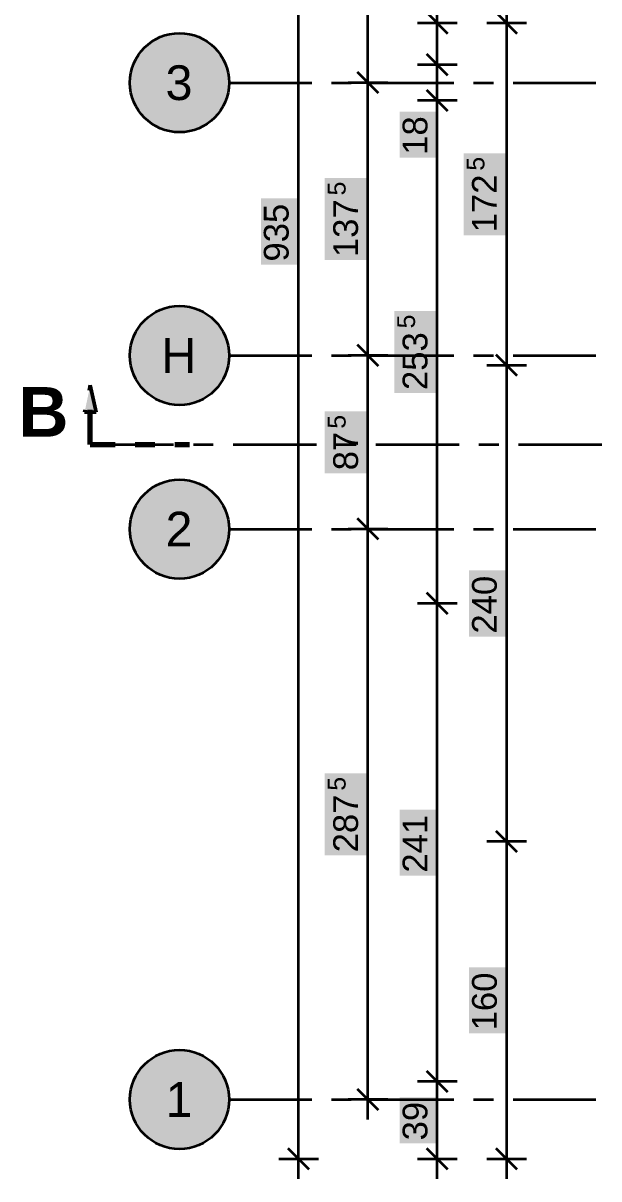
# Model space of a CAD drawing. Header units: metres. Extents: x -5.4 to 63.6, y -5.9 to 13.
# Drawn here: x -5.36 to -2.46, y -0.4 to 5.43 of the extents above; entities that cross this region are included whole.
import ezdxf

# ---------------------------------------------------------------- set-up
doc = ezdxf.new("R2010")
doc.units = ezdxf.units.M
doc.linetypes.add('PUNKTOWA', pattern=[10.5, 8.4, -1.05, 0, -1.05])
doc.linetypes.add('PUNKTOWA_KROTKA', pattern=[6.3, 4.2, -1.05, 0, -1.05])
for name, color, linetype, lineweight in [('A-MASKA', 7, 'Continuous', 18), ('A-OSIE', 1, 'PUNKTOWA', 25), ('A-PRZEKROJE', 1, 'PUNKTOWA_KROTKA', 50), ('A-WYMIARY', 1, 'Continuous', 25)]:
    doc.layers.add(name, color=color, linetype=linetype, lineweight=lineweight)
doc.styles.add('PL_ARIAL', font='arial.ttf')
doc.styles.add('PL_ARIAL_B', font='arialbd.ttf')

msp = doc.modelspace()

# ---------------------------------------------------------------- hatches: boundary and pattern name
at = {"layer": 'A-MASKA', "true_color": 0xffffff}
for points in [[(-3.2775, 4.7464), (-3.2775, 4.9785), (-3.46, 4.9785), (-3.46, 4.7464)], [(-2.9275, 4.3558), (-2.9275, 4.7692), (-3.1375, 4.7692), (-3.1375, 4.3558)], [(-3.6275, 4.2308), (-3.6275, 4.6442), (-3.8375, 4.6442), (-3.8375, 4.2308)], [(-3.9775, 4.2084), (-3.9775, 4.5416), (-4.16, 4.5416), (-4.16, 4.2084)], [(-3.2775, 3.5608), (-3.2775, 3.9742), (-3.4875, 3.9742), (-3.4875, 3.5608)], [(-3.6275, 3.1563), (-3.6275, 3.4687), (-3.8375, 3.4687), (-3.8375, 3.1563)], [(-2.9275, 2.3334), (-2.9275, 2.6666), (-3.11, 2.6666), (-3.11, 2.3334)], [(-3.6275, 1.2308), (-3.6275, 1.6442), (-3.8375, 1.6442), (-3.8375, 1.2308)], [(-3.2775, 1.1284), (-3.2775, 1.4616), (-3.46, 1.4616), (-3.46, 1.1284)], [(-2.9275, 0.3334), (-2.9275, 0.6666), (-3.11, 0.6666), (-3.11, 0.3334)], [(-3.2775, -0.221), (-3.2775, 0.011), (-3.46, 0.011), (-3.46, -0.221)]]:
    msp.add_hatch(color=7, dxfattribs=at).paths.add_polyline_path(points)
at = {"layer": 'A-OSIE', "true_color": 0xffffff}
for points in [[(-4.32, 5.125), (-4.3221, 5.1576), (-4.3285, 5.1897), (-4.339, 5.2207), (-4.3535, 5.25), (-4.3717, 5.2772), (-4.3932, 5.3018), (-4.4178, 5.3233), (-4.445, 5.3415), (-4.4743, 5.356), (-4.5053, 5.3665), (-4.5374, 5.3729), (-4.57, 5.375), (-4.6026, 5.3729), (-4.6347, 5.3665), (-4.6657, 5.356), (-4.695, 5.3415), (-4.7222, 5.3233), (-4.7468, 5.3018), (-4.7683, 5.2772), (-4.7865, 5.25), (-4.801, 5.2207), (-4.8115, 5.1897), (-4.8179, 5.1576), (-4.82, 5.125), (-4.8179, 5.0924), (-4.8115, 5.0603), (-4.801, 5.0293), (-4.7865, 5), (-4.7683, 4.9728), (-4.7468, 4.9482), (-4.7222, 4.9267), (-4.695, 4.9085), (-4.6657, 4.894), (-4.6347, 4.8835), (-4.6026, 4.8771), (-4.57, 4.875), (-4.5374, 4.8771), (-4.5053, 4.8835), (-4.4743, 4.894), (-4.445, 4.9085), (-4.4178, 4.9267), (-4.3932, 4.9482), (-4.3717, 4.9728), (-4.3535, 5), (-4.339, 5.0293), (-4.3285, 5.0603), (-4.3221, 5.0924)], [(-4.32, 3.75), (-4.3221, 3.7826), (-4.3285, 3.8147), (-4.339, 3.8457), (-4.3535, 3.875), (-4.3717, 3.9022), (-4.3932, 3.9268), (-4.4178, 3.9483), (-4.445, 3.9665), (-4.4743, 3.981), (-4.5053, 3.9915), (-4.5374, 3.9979), (-4.57, 4), (-4.6026, 3.9979), (-4.6347, 3.9915), (-4.6657, 3.981), (-4.695, 3.9665), (-4.7222, 3.9483), (-4.7468, 3.9268), (-4.7683, 3.9022), (-4.7865, 3.875), (-4.801, 3.8457), (-4.8115, 3.8147), (-4.8179, 3.7826), (-4.82, 3.75), (-4.8179, 3.7174), (-4.8115, 3.6853), (-4.801, 3.6543), (-4.7865, 3.625), (-4.7683, 3.5978), (-4.7468, 3.5732), (-4.7222, 3.5517), (-4.695, 3.5335), (-4.6657, 3.519), (-4.6347, 3.5085), (-4.6026, 3.5021), (-4.57, 3.5), (-4.5374, 3.5021), (-4.5053, 3.5085), (-4.4743, 3.519), (-4.445, 3.5335), (-4.4178, 3.5517), (-4.3932, 3.5732), (-4.3717, 3.5978), (-4.3535, 3.625), (-4.339, 3.6543), (-4.3285, 3.6853), (-4.3221, 3.7174)], [(-4.32, 2.875), (-4.3221, 2.9076), (-4.3285, 2.9397), (-4.339, 2.9707), (-4.3535, 3), (-4.3717, 3.0272), (-4.3932, 3.0518), (-4.4178, 3.0733), (-4.445, 3.0915), (-4.4743, 3.106), (-4.5053, 3.1165), (-4.5374, 3.1229), (-4.57, 3.125), (-4.6026, 3.1229), (-4.6347, 3.1165), (-4.6657, 3.106), (-4.695, 3.0915), (-4.7222, 3.0733), (-4.7468, 3.0518), (-4.7683, 3.0272), (-4.7865, 3), (-4.801, 2.9707), (-4.8115, 2.9397), (-4.8179, 2.9076), (-4.82, 2.875), (-4.8179, 2.8424), (-4.8115, 2.8103), (-4.801, 2.7793), (-4.7865, 2.75), (-4.7683, 2.7228), (-4.7468, 2.6982), (-4.7222, 2.6767), (-4.695, 2.6585), (-4.6657, 2.644), (-4.6347, 2.6335), (-4.6026, 2.6271), (-4.57, 2.625), (-4.5374, 2.6271), (-4.5053, 2.6335), (-4.4743, 2.644), (-4.445, 2.6585), (-4.4178, 2.6767), (-4.3932, 2.6982), (-4.3717, 2.7228), (-4.3535, 2.75), (-4.339, 2.7793), (-4.3285, 2.8103), (-4.3221, 2.8424)], [(-4.32, 0), (-4.3221, 0.0326), (-4.3285, 0.0647), (-4.339, 0.0957), (-4.3535, 0.125), (-4.3717, 0.1522), (-4.3932, 0.1768), (-4.4178, 0.1983), (-4.445, 0.2165), (-4.4743, 0.231), (-4.5053, 0.2415), (-4.5374, 0.2479), (-4.57, 0.25), (-4.6026, 0.2479), (-4.6347, 0.2415), (-4.6657, 0.231), (-4.695, 0.2165), (-4.7222, 0.1983), (-4.7468, 0.1768), (-4.7683, 0.1522), (-4.7865, 0.125), (-4.801, 0.0957), (-4.8115, 0.0647), (-4.8179, 0.0326), (-4.82, 0), (-4.8179, -0.0326), (-4.8115, -0.0647), (-4.801, -0.0957), (-4.7865, -0.125), (-4.7683, -0.1522), (-4.7468, -0.1768), (-4.7222, -0.1983), (-4.695, -0.2165), (-4.6657, -0.231), (-4.6347, -0.2415), (-4.6026, -0.2479), (-4.57, -0.25), (-4.5374, -0.2479), (-4.5053, -0.2415), (-4.4743, -0.231), (-4.445, -0.2165), (-4.4178, -0.1983), (-4.3932, -0.1768), (-4.3717, -0.1522), (-4.3535, -0.125), (-4.339, -0.0957), (-4.3285, -0.0647), (-4.3221, -0.0326)]]:
    msp.add_hatch(color=7, dxfattribs=at).paths.add_polyline_path(points)
at = {"layer": 'A-PRZEKROJE', "true_color": 0x000000}
msp.add_hatch(color=7, dxfattribs=at).paths.add_polyline_path([(-5.02, 3.6007), (-4.9909, 3.4638), (-5.0491, 3.4638)])

# ---------------------------------------------------------------- linework, layer by layer
at = {"layer": 'A-OSIE', "linetype": 'PUNKTOWA', "lineweight": 35, "ltscale": 0.049559, "flags": 128}
for points in [[(-4.32, 5.125), (15.35, 5.125)], [(-4.32, 3.75), (15.35, 3.75)], [(-4.32, 2.875), (15.35, 2.875)], [(-4.32, 0), (15.35, 0)]]:
    msp.add_lwpolyline(points, dxfattribs=at)
at = {"layer": 'A-OSIE', "linetype": 'Continuous', "lineweight": 35, "ltscale": 0.05}
for centre in [(-4.57, 5.125), (-4.57, 3.75), (-4.57, 2.875), (-4.57, 0)]:
    msp.add_circle(centre, 0.25, dxfattribs=at)
at = {"layer": 'A-PRZEKROJE', "lineweight": 50, "ltscale": 0.05, "flags": 128}
msp.add_lwpolyline([(-5.02, 3.6007), (-4.9909, 3.4638), (-5.0491, 3.4638)], close=True, dxfattribs=at)
at = {"layer": 'A-PRZEKROJE', "linetype": 'Continuous', "lineweight": 70, "ltscale": 0.05, "flags": 128}
msp.add_lwpolyline([(-5.02, 3.3007), (-5.02, 3.4757)], dxfattribs=at)
at = {"layer": 'A-PRZEKROJE', "linetype": 'PUNKTOWA', "lineweight": 35, "ltscale": 0.05, "flags": 128}
msp.add_lwpolyline([(-5.02, 3.3007), (16.05, 3.3007)], dxfattribs=at)
at = {"layer": 'A-PRZEKROJE', "linetype": 'PUNKTOWA_KROTKA', "lineweight": 70, "ltscale": 0.03, "flags": 128}
msp.add_lwpolyline([(-5.02, 3.3007), (-4.52, 3.3007)], dxfattribs=at)
at = {"layer": 'A-WYMIARY', "lineweight": 35, "ltscale": 0.05}
for points in [[(-3.62, -0.1), (-3.62, 9.475)], [(-3.97, -0.4), (-3.97, 9.15)], [(-3.27, -0.4), (-3.27, 9.15)], [(-2.92, -0.4), (-2.92, 9.15)], [(-3.217, 5.372), (-3.323, 5.478)], [(-2.867, 5.372), (-2.973, 5.478)], [(-3.17, 5.425), (-3.37, 5.425)], [(-2.82, 5.425), (-3.02, 5.425)], [(-3.217, 5.162), (-3.323, 5.268)], [(-3.17, 5.215), (-3.37, 5.215)], [(-3.567, 5.072), (-3.673, 5.178)], [(-3.52, 5.125), (-3.72, 5.125)], [(-3.217, 4.982), (-3.323, 5.088)], [(-3.17, 5.035), (-3.37, 5.035)], [(-3.567, 3.697), (-3.673, 3.803)], [(-3.52, 3.75), (-3.72, 3.75)], [(-2.867, 3.647), (-2.973, 3.753)], [(-2.82, 3.7), (-3.02, 3.7)], [(-3.567, 2.822), (-3.673, 2.928)], [(-3.52, 2.875), (-3.72, 2.875)], [(-3.217, 2.447), (-3.323, 2.553)], [(-3.17, 2.5), (-3.37, 2.5)], [(-2.867, 1.247), (-2.973, 1.353)], [(-2.82, 1.3), (-3.02, 1.3)], [(-3.217, 0.037), (-3.323, 0.143)], [(-3.17, 0.09), (-3.37, 0.09)], [(-3.52, 0), (-3.72, 0)], [(-3.567, -0.053), (-3.673, 0.053)], [(-3.917, -0.353), (-4.023, -0.247)], [(-3.217, -0.353), (-3.323, -0.247)], [(-2.867, -0.353), (-2.973, -0.247)], [(-3.87, -0.3), (-4.07, -0.3)], [(-3.17, -0.3), (-3.37, -0.3)], [(-2.82, -0.3), (-3.02, -0.3)]]:
    msp.add_lwpolyline(points, dxfattribs=at)

# ---------------------------------------------------------------- texts
at = {"layer": 'A-OSIE', "style": 'PL_ARIAL'}
for s, p in [('3', (-4.6407, 5.0375)), ('H', (-4.6619, 3.6625)), ('2', (-4.6407, 2.7875)), ('1', (-4.6407, -0.0875))]:
    msp.add_text(s, height=0.175, dxfattribs=at).set_placement(p)
at = {"layer": 'A-PRZEKROJE', "style": 'PL_ARIAL_B'}
msp.add_text('B', height=0.25, dxfattribs=at).set_placement((-5.3824, 3.3407))
at = {"layer": 'A-WYMIARY', "style": 'PL_ARIAL'}
for s, height, p in [('18', 0.125, (-3.32, 4.7614)), ('5', 0.09, (-3.0325, 4.6814)), ('5', 0.09, (-3.7325, 4.5564)), ('172', 0.125, (-2.97, 4.3708)), ('935', 0.125, (-4.02, 4.2234)), ('137', 0.125, (-3.67, 4.2458)), ('5', 0.09, (-3.3825, 3.8864)), ('253', 0.125, (-3.32, 3.5758)), ('5', 0.09, (-3.7325, 3.3809)), ('87', 0.125, (-3.67, 3.1713)), ('240', 0.125, (-2.97, 2.3484)), ('5', 0.09, (-3.7325, 1.5564)), ('287', 0.125, (-3.67, 1.2458)), ('241', 0.125, (-3.32, 1.1434)), ('160', 0.125, (-2.97, 0.3484)), ('39', 0.125, (-3.32, -0.206))]:
    msp.add_text(s, height=height, rotation=90, dxfattribs=at).set_placement(p)

doc.saveas('drawing.dxf')
